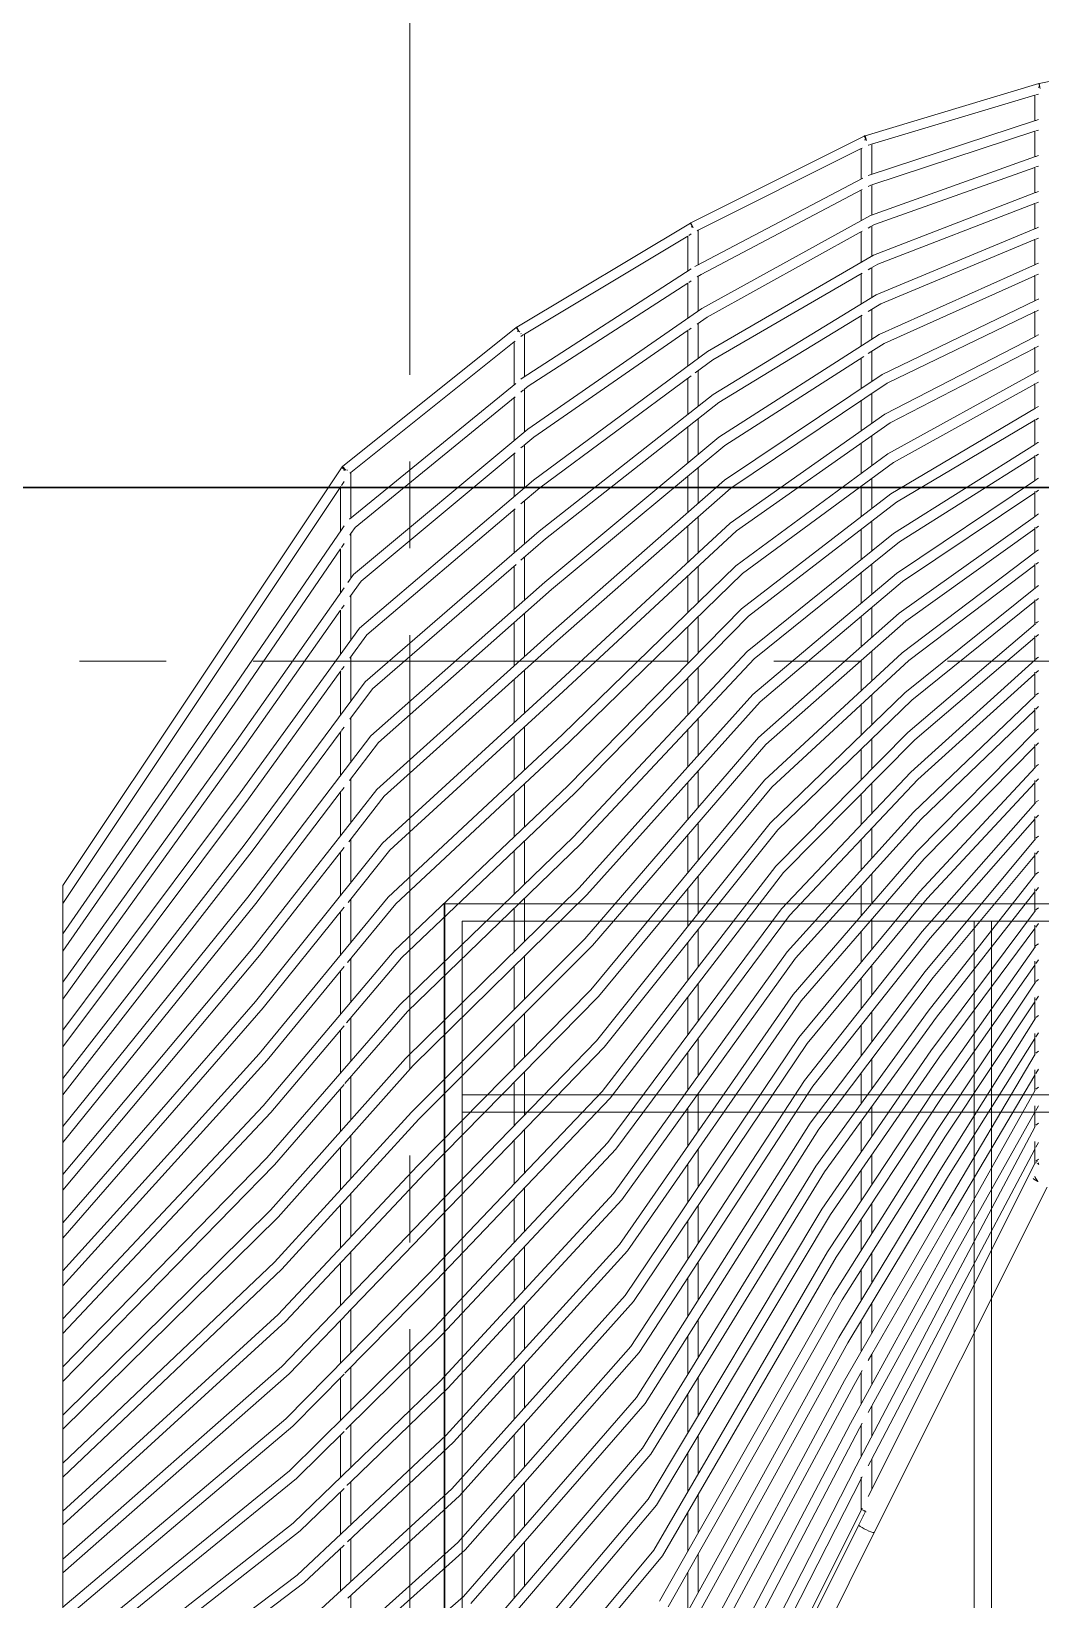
# Model space of a CAD drawing. Header units: millimetres. Extents: x 886808 to 1650903, y -1008069 to 230892.
# Drawn here: x 1040581 to 1043488, y -402987 to -398468 of the extents above; entities that cross this region are included whole.
import ezdxf

# ---------------------------------------------------------------- set-up
doc = ezdxf.new("R2010")
doc.units = ezdxf.units.MM
doc.linetypes.add('CENTER', pattern=[2, 1.25, -0.25, 0.25, -0.25])
doc.layers.get('0').update_dxf_attribs({"lineweight": 0})
for name, color, linetype, lineweight in [('03- Net Cua- 153', 153, 'Continuous', 9), ('8l NET TO', 8, 'Continuous', 9), ('A-Wall', 113, 'Continuous', 30), ('A_Dim', 8, 'Continuous', 5)]:
    doc.layers.add(name, color=color, linetype=linetype, lineweight=lineweight)

# ---------------------------------------------------------------- blocks, each defined once
blk = doc.blocks.new('A$C41046D4A')
at = {"transparency": 33554636}
for p, q in [((2812.2, 6563.8), (3312.2, 6663.8)), ((2310.9, 6413.4), (2811.5, 6563.6)), ((2809.9, 6553.1), (2810.4, 6553.1)), ((2810.4, 6553.1), (2814, 6553.1)), ((2810.9, 6563.4), (2814, 6553.1)), ((2811.5, 6563.6), (2812.2, 6563.8)), ((2812.2, 6563.8), (2814.3, 6553.2)), ((2814, 6553.1), (2814.3, 6553.2)), ((2814, 6553.1), (2815, 6549.8)), ((2814.3, 6553.2), (2815, 6549.8)), ((2329, 6389.1), (2800, 6530.4)), ((2800, 6456.5), (2800, 6530.4)), ((2800, 6530.4), (2800, 6530.4)), ((2802.9, 6531.2), (2810.4, 6533.5)), ((2815, 6549.8), (2815.1, 6549.2)), ((2815, 6549.8), (2815.2, 6549.2)), ((2319.6, 6299), (2802.2, 6457.2)), ((2330, 6272.3), (2800, 6426.4)), ((2800, 6352.8), (2800, 6426.7)), ((2802.9, 6457.4), (2810.4, 6459.9)), ((2802.9, 6427.3), (2810.4, 6429.8)), ((1808.6, 6162.5), (2308.6, 6412.5)), ((1830, 6141.3), (2300, 6376.3)), ((2300, 6376.3), (2302.9, 6377.8)), ((2300, 6376.3), (2300, 6289)), ((2308.6, 6412.5), (2309.7, 6413.1)), ((2308.6, 6412.5), (2315, 6399.8)), ((2309.7, 6413.1), (2310.9, 6413.4)), ((2309.7, 6401.9), (2310.4, 6402)), ((2310.4, 6402), (2313.2, 6402)), ((2310.9, 6413.4), (2315, 6399.8)), ((2319.6, 6386.1), (2320.3, 6386.5)), ((2320.3, 6386.5), (2327.1, 6388.5)), ((2330, 6302.4), (2330, 6389.4)), ((2326.5, 6184), (2802, 6353.5)), ((2802.9, 6353.8), (2810.4, 6356.5)), ((1824.3, 6038.8), (2304.9, 6291.6)), ((2338.4, 6157.8), (2800, 6322.3)), ((2800, 6249.1), (2800, 6323)), ((2802.9, 6323.4), (2810.4, 6326)), ((1838.9, 6014.1), (2302.9, 6258.2)), ((2300, 6256.7), (2300, 6169.4)), ((2300, 6256.7), (2300, 6256.7)), ((2319.6, 6267), (2327.1, 6271)), ((2330, 6185.3), (2330, 6272.4)), ((2334.9, 6069.5), (2801.9, 6249.8)), ((2802.9, 6250.2), (2810.4, 6253.1)), ((2347.4, 6043.5), (2800, 6218.3)), ((2800, 6145.4), (2800, 6219.2)), ((2802.9, 6219.4), (2810.4, 6222.3)), ((1307.7, 5862), (1807.7, 6162)), ((1807.7, 6162), (1808.1, 6162.3)), ((1807.7, 6162), (1815, 6149.8)), ((1808.1, 6162.3), (1808.6, 6162.5)), ((1808.6, 6162.5), (1815, 6149.8)), ((1809.7, 6151.2), (1810.4, 6151.2)), ((1810.3, 6149.8), (1810.4, 6149.8)), ((1810.4, 6151.2), (1812.6, 6151.2)), ((1815, 6149.8), (1815.8, 6148.4)), ((1815, 6149.8), (1815.7, 6148.4)), ((1840.6, 5915.3), (2326.5, 6184)), ((2319.6, 6147.4), (2327.1, 6151.6)), ((2329.1, 6152.7), (2338.4, 6157.8)), ((2330, 6066.6), (2330, 6153.1)), ((2343.2, 5954.9), (2801.8, 6146.2)), ((2802.9, 6146.6), (2810.4, 6149.8)), ((1330, 5842.1), (1800, 6124.1)), ((1800, 6124.1), (1800.7, 6124.5)), ((1800, 6023), (1800, 6124.1)), ((1802.9, 6125.9), (1810.4, 6130.4)), ((1827.1, 6139.9), (1830, 6141.3)), ((1830, 6041.8), (1830, 6141.3)), ((1855.8, 5890.9), (2302.9, 6138.1)), ((2300, 6136.6), (2300, 6049.2)), ((2356.5, 5929.2), (2800, 6114.2)), ((2800, 6041.8), (2800, 6115.4)), ((2802.9, 6115.4), (2810.4, 6118.5)), ((1856.9, 5791.8), (2334.9, 6069.5)), ((1323.2, 5714.7), (1810.4, 6029.7)), ((1821, 6036.6), (1824.3, 6038.8)), ((1827.1, 6006.5), (1838.9, 6014.1)), ((1872.8, 5767.7), (2302.9, 6017.6)), ((2300, 6015.9), (2300, 5928.6)), ((2319.6, 6027.3), (2327.1, 6031.7)), ((2327.8, 6032.1), (2347.4, 6043.5)), ((2330, 5946.9), (2330, 6033.4)), ((2351.5, 5840.3), (2801.7, 6042.5)), ((2365.4, 5814.9), (2800, 6010.1)), ((2800, 5938.1), (2800, 6011.6)), ((2802.9, 6043.1), (2810.4, 6046.4)), ((2802.9, 6011.4), (2810.4, 6014.7)), ((1340.1, 5691.6), (1800, 5989)), ((1800, 5887.1), (1800, 5989)), ((1802.9, 5990.8), (1810.4, 5995.7)), ((1830, 5907.9), (1830, 6008.4)), ((1873.2, 5668.2), (2343.2, 5954.9)), ((2319.6, 5906.7), (2356.5, 5929.2)), ((2359.8, 5725.7), (2801.6, 5938.9)), ((2802.9, 5939.5), (2810, 5943)), ((2810, 5943), (2810.4, 5943.1)), ((1339.6, 5567.9), (1840.6, 5915.3)), ((1827.1, 5871), (1855.8, 5890.9)), ((1889.8, 5644.6), (2302.9, 5896.5)), ((2300, 5894.8), (2300, 5807.4)), ((2330, 5826.6), (2330, 5913.1)), ((2374.4, 5700.6), (2800, 5906)), ((2800, 5834.5), (2800, 5907.7)), ((2802.9, 5907.3), (2810.4, 5911)), ((806.1, 5460.9), (1306.1, 5860.9)), ((1306.1, 5860.9), (1306.8, 5861.5)), ((1306.1, 5860.9), (1315, 5849.8)), ((1306.8, 5861.5), (1307.7, 5862)), ((1307.7, 5862), (1315, 5849.8)), ((1309.6, 5850.7), (1310.4, 5850.8)), ((1310, 5849.8), (1310.4, 5849.8)), ((1310.4, 5850.8), (1312.4, 5850.8)), ((1315, 5849.8), (1316.2, 5848.3)), ((1315, 5849.8), (1315.9, 5848.2)), ((1319.6, 5849.8), (1319.7, 5849.8)), ((1319.6, 5844), (1320.5, 5842.9)), ((1319.6, 5835.2), (1323.2, 5838)), ((1323.2, 5838), (1327.1, 5840.4)), ((1328.7, 5841.3), (1330, 5842.1)), ((1330, 5719.1), (1330, 5842.1)), ((1357.1, 5545.1), (1801.7, 5853.4)), ((1800, 5749.7), (1800, 5852.2)), ((1802.9, 5854.2), (1810.4, 5859.4)), ((1830, 5771.9), (1830, 5873)), ((1889.5, 5544.7), (2351.5, 5840.3)), ((2368.1, 5611.1), (2801.6, 5835.3)), ((2802.9, 5836), (2809.7, 5839.5)), ((2809.7, 5839.5), (2810.4, 5839.8)), ((830, 5443.5), (1300, 5819.5)), ((1300, 5819.5), (1302.9, 5821.8)), ((1300, 5695.8), (1300, 5819.5)), ((1356, 5421.1), (1856.9, 5791.8)), ((2319.6, 5785.6), (2365.4, 5814.9)), ((2330, 5705.7), (2330, 5792.2)), ((2383.4, 5586.4), (2800, 5801.8)), ((2800, 5730.9), (2800, 5803.9)), ((2802.9, 5803.3), (2810.4, 5807.2)), ((1821.7, 5729.9), (1872.8, 5767.7)), ((1906.8, 5521.4), (2307, 5777.5)), ((2300, 5773), (2300, 5685.6)), ((825.5, 5308.3), (1304.6, 5699.5)), ((1319.6, 5711.8), (1323.2, 5714.7)), ((1374, 5398.6), (1810.4, 5721.5)), ((1800, 5610.7), (1800, 5713.9)), ((1830, 5634.3), (1830, 5736.1)), ((1905.8, 5421.2), (2359.8, 5725.7)), ((1923.8, 5398.3), (2374.4, 5700.6)), ((2376.3, 5496.5), (2801.5, 5731.7)), ((2392.3, 5472.1), (2800, 5697.7)), ((2800, 5627.3), (2800, 5700)), ((2802.9, 5732.5), (2809.3, 5736)), ((2802.9, 5699.2), (2810.4, 5703.4)), ((2809.3, 5736), (2810.4, 5736.5)), ((842.4, 5285.1), (1302.9, 5661.1)), ((1300, 5534.9), (1300, 5658.8)), ((1300, 5658.8), (1300, 5658.8)), ((1319.6, 5674.8), (1327.1, 5681)), ((1330, 5683.3), (1340.1, 5691.6)), ((1330, 5683.3), (1330, 5683.3)), ((1330, 5559.9), (1330, 5683.3)), ((1372.4, 5274.3), (1873.2, 5668.2)), ((2300, 5651.3), (2300, 5563.3)), ((2330, 5584.4), (2330, 5671.4)), ((1390.9, 5252.1), (1889.8, 5644.6)), ((1922.2, 5297.6), (2368.1, 5611.1)), ((2384.6, 5381.9), (2801.5, 5628.2)), ((2802.9, 5629), (2808.9, 5632.5)), ((2808.9, 5632.5), (2810.4, 5633.2)), ((837.7, 5149.7), (1339.6, 5567.9)), ((1800, 5470.1), (1800, 5573.9)), ((1830, 5495.1), (1830, 5597.5)), ((1940.7, 5275.2), (2383.4, 5586.4)), ((2401.2, 5357.9), (2800, 5593.5)), ((2800, 5523.7), (2800, 5596)), ((2802.9, 5595.2), (2810.4, 5599.6)), ((1319.6, 5513.9), (1327.1, 5520.1)), ((1328.5, 5521.2), (1357.1, 5545.1)), ((1330, 5399), (1330, 5522.8)), ((1388.8, 5127.4), (1889.5, 5544.7)), ((1407.9, 5105.6), (1906.8, 5521.4)), ((2300, 5527.8), (2300, 5440.3)), ((2330, 5462.4), (2330, 5548.8)), ((2392.9, 5267.3), (2801.4, 5524.6)), ((2802.9, 5525.6), (2808.4, 5529.1)), ((2808.4, 5529.1), (2810.4, 5530)), ((859.1, 5130.1), (1302.9, 5499.9)), ((1300, 5373.5), (1300, 5497.8)), ((1938.6, 5174.1), (2376.3, 5496.5)), ((1957.7, 5152), (2392.3, 5472.1)), ((2410.1, 5243.7), (2800, 5489.2)), ((2800, 5420.2), (2800, 5492.1)), ((2802.9, 5491), (2810.4, 5495.8)), ((0, 4253), (804.4, 5459.5)), ((815, 5449.8), (803.1, 5457.7)), ((804.4, 5459.5), (806.1, 5460.9)), ((806.1, 5460.9), (815, 5449.8)), ((809, 5450.4), (810.4, 5450.4)), ((809.2, 5449.8), (812.3, 5449.8)), ((810.4, 5450.4), (812.7, 5450.4)), ((818.6, 5449.8), (820, 5449.8)), ((827.1, 5441.2), (830, 5443.5)), ((830, 5311.9), (830, 5443.5)), ((1800, 5328.1), (1800, 5433)), ((1830, 5354.5), (1830, 5458)), ((2330, 5339.8), (2330, 5426.2)), ((2802.9, 5422.1), (2808, 5425.6)), ((2808, 5425.6), (2810.4, 5426.8)), ((0, 4201.6), (800.8, 5402.8)), ((800, 5273.9), (800, 5401.6)), ((802.9, 5405.9), (810.4, 5417.1)), ((854.3, 4994.7), (1356, 5421.1)), ((1319.6, 5352.4), (1374, 5398.6)), ((1405.2, 4980.6), (1905.8, 5421.2)), ((1424.8, 4959.1), (1923.8, 5398.3)), ((1955, 5050.6), (2384.6, 5381.9)), ((2300, 5404.1), (2300, 5316.7)), ((2401.1, 5152.6), (2801.4, 5421.2)), ((2419, 5129.4), (2800, 5385)), ((2800, 5316.7), (2800, 5388.1)), ((2802.9, 5386.9), (2810.4, 5391.9)), ((875.8, 4975.1), (1302.9, 5338.1)), ((1300, 5211.5), (1300, 5335.7)), ((1330, 5237.5), (1330, 5361.2)), ((1974.7, 5028.9), (2401.2, 5357.9)), ((802.9, 5278.1), (810.4, 5289)), ((1421.7, 4833.8), (1922.2, 5297.6)), ((1800, 5184.4), (1800, 5289.4)), ((1830, 5212.2), (1830, 5315.8)), ((2330, 5216.5), (2330, 5303)), ((2409.3, 5038), (2801.4, 5317.7)), ((2802.9, 5318.7), (2807.5, 5322.1)), ((2802.9, 5282.8), (2810.4, 5288.1)), ((2807.5, 5322.1), (2810.4, 5323.6)), ((489.2, 4820.1), (802.7, 5277.9)), ((827.1, 5262.8), (830, 5267)), ((830, 5267), (842.4, 5285.1)), ((830, 5138.7), (830, 5267)), ((871, 4839.8), (1372.4, 5274.3)), ((1319.6, 5190.3), (1390.9, 5252.1)), ((1441.6, 4812.6), (1940.7, 5275.2)), ((1971.4, 4927), (2392.9, 5267.3)), ((1991.6, 4905.8), (2410.1, 5243.7)), ((2300, 5279.8), (2300, 5192.3)), ((2427.9, 5015.2), (2800, 5280.7)), ((2800, 5213.2), (2800, 5284.2)), ((512.9, 4803.9), (800, 5223.2)), ((800, 5096.1), (800, 5223.3)), ((802.9, 5227.4), (810.4, 5238.3)), ((1330, 5075.5), (1330, 5199.8)), ((2417.6, 4923.3), (2801.4, 5214.3)), ((2802.9, 5215.4), (2807.1, 5218.6)), ((2807.1, 5218.6), (2810.4, 5220.4)), ((892.5, 4820.1), (1306, 5178.5)), ((1300, 5049), (1300, 5173.8)), ((1438.1, 4687), (1938.6, 5174.1)), ((1458.5, 4666.1), (1957.7, 5152)), ((1830, 5068.4), (1830, 5172.5)), ((1987.8, 4803.5), (2401.1, 5152.6)), ((2300, 5154.7), (2300, 5067.2)), ((2330, 5092.6), (2330, 5179)), ((2436.8, 4901), (2800, 5176.4)), ((2800, 5109.8), (2800, 5180.2)), ((2802.9, 5178.6), (2810.4, 5184.2)), ((500.2, 4669.9), (810.4, 5110.8)), ((821.4, 5126.5), (837.7, 5149.7)), ((827.1, 5084.7), (859.1, 5130.1)), ((887.7, 4684.8), (1388.8, 5127.4)), ((1800, 5039.2), (1800, 5144.7)), ((2008.6, 4782.7), (2419, 5129.4)), ((2425.8, 4808.7), (2801.4, 5110.9)), ((2802.9, 5112.1), (2806.6, 5115.1)), ((2806.6, 5115.1), (2810.4, 5117.2)), ((802.9, 5050.2), (810.4, 5060.9)), ((830, 4961), (830, 5088.8)), ((909.2, 4665.1), (1407.9, 5105.6)), ((2445.6, 4786.8), (2800, 5072)), ((2800, 5006.3), (2800, 5076.1)), ((2802.9, 5074.3), (2810.4, 5080.4)), ((523.8, 4653.4), (800, 5046.1)), ((800, 4919.5), (800, 5046.1)), ((1330, 4912.9), (1330, 5036.9)), ((1454.6, 4540.1), (1955, 5050.6)), ((1475.4, 4519.6), (1974.7, 5028.9)), ((1830, 4923.1), (1830, 5027.7)), ((2004.3, 4680), (2409.3, 5038)), ((2300, 5028.9), (2300, 4941.3)), ((2330, 4967.9), (2330, 5054.2)), ((511.3, 4519.8), (854.3, 4994.7)), ((827.1, 4907.8), (875.8, 4975.1)), ((904.3, 4529.8), (1405.2, 4980.6)), ((1300, 4885.9), (1300, 5010.4)), ((1800, 4892.5), (1800, 4998.5)), ((2025.5, 4659.6), (2427.9, 5015.2)), ((2434.1, 4694), (2801.4, 5007.5)), ((2800, 4902.9), (2800, 4972.1)), ((2802.9, 5008.8), (2806.2, 5011.6)), ((2802.9, 4970.1), (2810.4, 4976.5)), ((2806.2, 5011.6), (2810.4, 5014.1)), ((925.8, 4510.1), (1424.8, 4959.1)), ((1471.1, 4393.3), (1971.4, 4927)), ((2330, 4842.3), (2330, 4928.7)), ((2454.5, 4672.7), (2800, 4967.6)), ((802.9, 4874.2), (810.4, 4884.6)), ((830, 4784.5), (830, 4911.8)), ((1492.2, 4373.1), (1991.6, 4905.8)), ((1830, 4776.2), (1830, 4881.3)), ((2020.8, 4556.4), (2417.6, 4923.3)), ((2042.4, 4536.4), (2436.8, 4901)), ((2300, 4902.2), (2300, 4814.6)), ((2442.4, 4579.3), (2801.4, 4904.2)), ((2802.9, 4905.5), (2805.7, 4908.1)), ((2805.7, 4908.1), (2810.4, 4910.9)), ((522.2, 4369.6), (871, 4839.8)), ((534.6, 4502.8), (800.8, 4871.4)), ((800, 4744), (800, 4870.2)), ((1300, 4722.3), (1300, 4846.9)), ((1330, 4749.8), (1330, 4873.9)), ((1800, 4744.2), (1800, 4850.7)), ((2463.3, 4558.5), (2800, 4863.1)), ((2800, 4799.5), (2800, 4868.1)), ((2802.9, 4865.7), (2810.4, 4872.5)), ((0, 4114), (489.2, 4820.1)), ((0, 4063.7), (512.9, 4803.9)), ((827.1, 4732.1), (892.5, 4820.1)), ((921, 4374.8), (1421.7, 4833.8)), ((942.5, 4355.1), (1441.6, 4812.6)), ((1487.6, 4246.5), (1987.8, 4803.5)), ((2037.2, 4432.9), (2425.8, 4808.7)), ((2330, 4716), (2330, 4802.3)), ((2450.6, 4464.6), (2801.4, 4800.9)), ((2802.9, 4802.3), (2805.3, 4804.6)), ((2805.3, 4804.6), (2810.4, 4807.7)), ((1509.1, 4226.5), (2008.6, 4782.7)), ((2059.4, 4413.3), (2445.6, 4786.8)), ((2300, 4774.6), (2300, 4687)), ((2472.1, 4444.3), (2800, 4758.6)), ((2800, 4696.1), (2800, 4764)), ((2802.9, 4761.4), (2810.4, 4768.5)), ((802.9, 4699.3), (810.4, 4709.4)), ((830, 4609.1), (830, 4735.9)), ((1330, 4586), (1330, 4710.3)), ((1800, 4594.4), (1800, 4701.4)), ((1830, 4627.8), (1830, 4733.4)), ((2802.9, 4699), (2804.9, 4701.1)), ((2804.9, 4701.1), (2810.4, 4704.6)), ((0, 3975), (500.2, 4669.9)), ((533.2, 4219.4), (887.7, 4684.8)), ((545.4, 4352.3), (801.6, 4697.6)), ((800, 4569.7), (800, 4695.5)), ((825.8, 4555.7), (909.2, 4665.1)), ((937.6, 4219.8), (1438.1, 4687)), ((959.2, 4200.1), (1458.5, 4666.1)), ((1300, 4558), (1300, 4682.8)), ((1504.1, 4099.7), (2004.3, 4680)), ((1525.9, 4080), (2025.5, 4659.6)), ((2053.7, 4309.3), (2434.1, 4694)), ((2076.3, 4290.2), (2454.5, 4672.7)), ((2330, 4588.7), (2330, 4675)), ((2458.9, 4349.9), (2801.4, 4697.6)), ((2800, 4592.8), (2800, 4659.9)), ((2802.9, 4656.9), (2810.4, 4664.5)), ((0, 3925.8), (523.8, 4653.4)), ((2300, 4646), (2300, 4558.4)), ((2481, 4330.2), (2800, 4654)), ((1830, 4477.8), (1830, 4583.9)), ((2070.2, 4185.8), (2442.4, 4579.3)), ((2467.2, 4235.2), (2801.4, 4594.3)), ((2802.9, 4595.8), (2804.5, 4597.6)), ((2804.5, 4597.6), (2810.4, 4601.4)), ((0, 3836.2), (511.3, 4519.8)), ((544.1, 4069.1), (904.3, 4529.8)), ((556.2, 4201.7), (802.3, 4524.8)), ((800, 4396.4), (800, 4521.8)), ((802.9, 4525.6), (810.4, 4535.4)), ((830, 4434.8), (830, 4561.2)), ((954.3, 4064.8), (1454.6, 4540.1)), ((975.8, 4045), (1475.4, 4519.6)), ((1330, 4421.8), (1330, 4546.2)), ((1520.6, 3952.8), (2020.8, 4556.4)), ((1542.7, 3933.4), (2042.4, 4536.4)), ((1800, 4443), (1800, 4550.4)), ((2093.2, 4167.1), (2463.3, 4558.5)), ((2330, 4460.5), (2330, 4548.5)), ((2489.8, 4216), (2800, 4549.3)), ((2800, 4489.4), (2800, 4555.8)), ((2802.9, 4552.4), (2810.4, 4560.4)), ((0, 3788.1), (534.6, 4502.8)), ((823.6, 4379.3), (925.8, 4510.1)), ((1300, 4393.3), (1300, 4518.2)), ((2300, 4518.1), (2300, 4428.8)), ((2475.5, 4120.5), (2801.4, 4491)), ((2802.9, 4492.6), (2804.1, 4494.1)), ((2804.1, 4494.1), (2810.4, 4498.3)), ((1537.1, 3806), (2037.2, 4432.9)), ((1830, 4326.2), (1830, 4432.8)), ((2086.7, 4062.3), (2450.6, 4464.6)), ((2110.1, 4044), (2472.1, 4444.3)), ((2498.6, 4101.9), (2800, 4444.5)), ((2800, 4386), (2800, 4451.7)), ((2802.9, 4447.8), (2810.4, 4456.3)), ((830, 4261.5), (830, 4387.5)), ((970.9, 3909.8), (1471.1, 4393.3)), ((1559.6, 3786.9), (2059.4, 4413.3)), ((1800, 4290), (1800, 4398)), ((2300, 4385.8), (2300, 4298.1)), ((2330, 4331.2), (2330, 4417.5)), ((2483.9, 4005.8), (2801.5, 4387.8)), ((2802.9, 4389.5), (2803.8, 4390.6)), ((2803.8, 4390.6), (2810.4, 4395.1)), ((0, 3697.5), (522.2, 4369.6)), ((0, 3650.4), (545.4, 4352.3)), ((555.1, 3918.9), (921, 4374.8)), ((567, 4051.1), (810.4, 4362.4)), ((800, 4224.1), (800, 4349.2)), ((821.8, 4204.6), (942.5, 4355.1)), ((992.5, 3890), (1492.2, 4373.1)), ((1300, 4227.9), (1300, 4353)), ((1330, 4256.9), (1330, 4381.5)), ((2103.3, 3938.7), (2458.9, 4349.9)), ((2507.4, 3987.7), (2800, 4339.6)), ((2800, 4282.6), (2800, 4347.6)), ((2802.9, 4343), (2810.4, 4352.1)), ((1553.6, 3659.2), (2053.7, 4309.3)), ((2126.9, 3920.9), (2481, 4330.2)), ((1576.4, 3640.3), (2076.3, 4290.2)), ((1830, 4173.1), (1830, 4280.1)), ((2300, 4254), (2300, 4166.2)), ((2330, 4200.9), (2330, 4287.2)), ((2492.2, 3891.1), (2801.5, 4284.5)), ((2802.9, 4286.3), (2803.5, 4287.1)), ((2802.9, 4238.2), (2810.4, 4247.7)), ((2803.5, 4287.1), (2810.4, 4291.9)), ((0, 3558.8), (533.2, 4219.4)), ((566, 3768.6), (937.6, 4219.8)), ((830, 4089.2), (830, 4214.9)), ((987.6, 3754.8), (1487.6, 4246.5)), ((1009.2, 3734.9), (1509.1, 4226.5)), ((1330, 4091.5), (1330, 4216.2)), ((1800, 4135.5), (1800, 4243.9)), ((2119.8, 3815.2), (2467.2, 4235.2)), ((2143.8, 3797.7), (2489.8, 4216)), ((2516.2, 3873.6), (2800, 4234.6)), ((2800, 4179.2), (2800, 4243.4)), ((0, 3512.7), (556.2, 4201.7)), ((577.7, 3900.5), (810.4, 4190.4)), ((800, 4052.7), (800, 4177.5)), ((820.3, 4031.4), (959.2, 4200.1)), ((1300, 4062), (1300, 4187.2)), ((1570.2, 3512.4), (2070.2, 4185.8)), ((1593.2, 3493.8), (2093.2, 4167.1)), ((2500.6, 3776.4), (2801.4, 4181.2)), ((2802.9, 4183.1), (2803.2, 4183.6)), ((2803.2, 4183.6), (2810.4, 4188.7)), ((1830, 4018.5), (1830, 4125.9)), ((2136.3, 3691.6), (2475.5, 4120.5)), ((2300, 4120.9), (2300, 4033.1)), ((2330, 4069.3), (2330, 4155.6)), ((2525, 3759.4), (2800, 4129.4)), ((2800, 4075.8), (2800, 4139.3)), ((2802.9, 4133.2), (2810.4, 4143.3)), ((0, 3420.2), (544.1, 4069.1)), ((1004.3, 3599.8), (1504.1, 4099.7)), ((1025.8, 3579.9), (1525.9, 4080)), ((1800, 3979.5), (1800, 4088.3)), ((2160.7, 3674.6), (2498.6, 4101.9)), ((2509, 3661.7), (2801.4, 4077.8)), ((2802.9, 4079.8), (2803, 4080.1)), ((2803, 4080.1), (2810.4, 4085.4)), ((0, 3375), (567, 4051.1)), ((576.9, 3618.4), (954.3, 4064.8)), ((816.9, 3857), (975.8, 4045)), ((830, 3917.8), (830, 4043.2)), ((1300, 3895.6), (1300, 4022.2)), ((1330, 3925.6), (1330, 4051.7)), ((1586.7, 3365.6), (2086.7, 4062.3)), ((1610, 3347.2), (2110.1, 4044)), ((2330, 3936.5), (2330, 4022.8)), ((2533.9, 3645.3), (2800, 4024)), ((2800, 3972.3), (2800, 4035.1)), ((2802.9, 4028.1), (2810.4, 4038.7)), ((588.4, 3749.9), (810.4, 4019.4)), ((800, 3882.3), (800, 4006.8)), ((2152.9, 3568.1), (2483.9, 4005.8)), ((2177.5, 3551.5), (2507.4, 3987.7)), ((2300, 3986.6), (2300, 3898.6)), ((2802.9, 3976.6), (2810.4, 3982.1)), ((1020.9, 3444.8), (1520.6, 3952.8)), ((1042.5, 3424.8), (1542.7, 3933.4)), ((1603.2, 3218.8), (2103.3, 3938.7)), ((1830, 3862.3), (1830, 3970.1)), ((2517.5, 3547), (2801.4, 3974.3)), ((2802.9, 3922.7), (2810.4, 3934)), ((0, 3281.6), (555.1, 3918.9)), ((0, 3237.3), (577.7, 3900.5)), ((587.8, 3468.1), (970.9, 3909.8)), ((812.5, 3682.4), (992.5, 3890)), ((1626.8, 3200.7), (2126.9, 3920.9)), ((1800, 3821.9), (1800, 3931.1)), ((2169.4, 3444.6), (2492.2, 3891.1)), ((2330, 3802.3), (2330, 3888.7)), ((2542.7, 3531.1), (2800, 3918.4)), ((2800, 3868.7), (2800, 3930.9)), ((599.1, 3599.3), (810.4, 3849.3)), ((830, 3747.3), (830, 3872.5)), ((1300, 3728.6), (1300, 3855.5)), ((1330, 3759.1), (1330, 3885.5)), ((2194.4, 3428.4), (2516.2, 3873.6)), ((2300, 3850.8), (2300, 3762.7)), ((2525.9, 3432.3), (2801.3, 3870.8)), ((2802.9, 3873.2), (2810.4, 3878.8)), ((800, 3712.8), (800, 3837)), ((1037.6, 3289.8), (1537.1, 3806)), ((1619.8, 3072), (2119.8, 3815.2)), ((1643.5, 3054.1), (2143.8, 3797.7)), ((1830, 3704.6), (1830, 3812.7)), ((2551.5, 3417), (2800, 3812.6)), ((2800, 3765), (2800, 3826.7)), ((2802.9, 3817.2), (2810.4, 3829.1)), ((0, 3143.1), (566, 3768.6)), ((598.7, 3317.8), (987.6, 3754.8)), ((1059.1, 3269.8), (1559.6, 3786.9)), ((1800, 3662.8), (1800, 3772.3)), ((2185.9, 3321), (2500.6, 3776.4)), ((2211.2, 3305.2), (2525, 3759.4)), ((2330, 3666.7), (2330, 3753.1)), ((2534.4, 3317.6), (2801.2, 3767.1)), ((2802.9, 3769.7), (2810.4, 3775.4)), ((0, 3099.6), (588.4, 3749.9)), ((620.4, 3298), (1009.2, 3734.9)), ((1330, 3592), (1330, 3717.2)), ((2300, 3713.4), (2300, 3625.2)), ((2560.4, 3302.8), (2800, 3706.5)), ((2800, 3661.2), (2800, 3722.5)), ((2802.9, 3711.4), (2810.4, 3724)), ((609.7, 3448.6), (810.4, 3680)), ((800, 3544), (800, 3668)), ((830, 3577.7), (830, 3702.6)), ((1300, 3561), (1300, 3686.7)), ((1636.4, 2925.2), (2136.3, 3691.6)), ((1660.3, 2907.5), (2160.7, 3674.6)), ((2202.5, 3197.5), (2509, 3661.7)), ((2543, 3202.9), (2801.1, 3663.1)), ((2802.9, 3666.2), (2810.4, 3672)), ((0, 3004.5), (576.9, 3618.4)), ((1054.2, 3134.8), (1553.6, 3659.2)), ((1075.8, 3114.7), (1576.4, 3640.3)), ((1830, 3545.3), (1830, 3653.8)), ((2228, 3182.1), (2533.9, 3645.3)), ((2330, 3529.5), (2330, 3616)), ((2800, 3557.3), (2800, 3618.3)), ((2802.9, 3605.3), (2810.4, 3618.7)), ((0, 2961.9), (599.1, 3599.3)), ((609.6, 3167.5), (1004.3, 3599.8)), ((631, 3147.4), (1025.8, 3579.9)), ((1800, 3502.1), (1800, 3612)), ((2300, 3574.5), (2300, 3486.1)), ((2569.2, 3188.7), (2800, 3600.2)), ((830, 3409), (830, 3533.6)), ((1330, 3424.4), (1330, 3549.7)), ((1652.9, 2778.4), (2152.9, 3568.1)), ((1677.1, 2761), (2177.5, 3551.5)), ((2219, 3074), (2517.5, 3547)), ((2244.8, 3059), (2542.7, 3531.1)), ((2551.5, 3088.1), (2800.9, 3559)), ((2802.9, 3562.7), (2810.4, 3568.6)), ((800, 3376.1), (800, 3499.9)), ((1070.9, 2979.8), (1570.2, 3512.4)), ((1092.4, 2959.6), (1593.2, 3493.8)), ((1300, 3392.9), (1300, 3518.7)), ((1830, 3384.4), (1830, 3493.3)), ((2578.1, 3074.5), (2800, 3493.5)), ((2800, 3453.2), (2800, 3515.2)), ((2802.9, 3498.9), (2810.4, 3513)), ((0, 2866), (587.8, 3468.1)), ((0, 2824.1), (609.7, 3448.6)), ((620.5, 3017.2), (1020.9, 3444.8)), ((1669.5, 2631.6), (2169.4, 3444.6)), ((1800, 3339.8), (1800, 3450.1)), ((2330, 3390.6), (2330, 3477.2)), ((2800, 3453.2), (2330, 2513.2)), ((2800, 3453.2), (2800.6, 3454.4)), ((2800.6, 3454.4), (2800.6, 3454.5)), ((2802.8, 3451.8), (2802.9, 3451.9)), ((2802.9, 3458.9), (2803, 3459.1)), ((2802.9, 3455.1), (2804.2, 3453.8)), ((2802.9, 3451.9), (2803, 3451.9)), ((2803, 3459.1), (2805.4, 3461.1)), ((2804.2, 3453.8), (2804.2, 3453.8)), ((2805.4, 3461.1), (2810.4, 3465)), ((2805.4, 3461.1), (2805.4, 3461)), ((2805.9, 3458.9), (2806.5, 3456.8)), ((2806.5, 3456.8), (2806.5, 3456.7)), ((2807.3, 3451.9), (2810.8, 3449.8)), ((2807.4, 3452.6), (2810.4, 3453.1)), ((2808.8, 3453), (2810.8, 3449.8)), ((2810.4, 3465), (2810.4, 3465.1)), ((2810.4, 3453.1), (2811.6, 3453.1)), ((2810.8, 3449.8), (2810.9, 3449.7)), ((2810.8, 3449.8), (2810.9, 3449.8)), ((2810.8, 3449.8), (2810.8, 3449.8)), ((2810.9, 3449.8), (2810.9, 3449.8)), ((2810.9, 3449.7), (2810.9, 3449.7)), ((641.6, 2996.7), (1042.5, 3424.8)), ((1693.8, 2614.4), (2194.4, 3428.4)), ((2235.5, 2950.4), (2525.9, 3432.3)), ((2261.5, 2935.8), (2551.5, 3417)), ((2300, 3433.8), (2300, 3345.2)), ((2794.7, 3408.7), (2796.9, 3406.6)), ((2796.9, 3406.6), (2808, 3399.9)), ((2799.8, 3415.4), (2800.8, 3411.4)), ((2800.8, 3411.4), (2808, 3399.9)), ((2806.5, 3400.8), (2806.9, 3401.6)), ((2807.1, 3400.4), (2807.3, 3400.9)), ((2808, 3399.9), (2808, 3399.8)), ((2808, 3399.8), (2808.1, 3399.7)), ((2808.1, 3399.8), (2808.9, 3399.4)), ((2808.1, 3399.8), (2808.1, 3399.8)), ((830, 3241), (830, 3365.4)), ((1087.5, 2824.8), (1586.7, 3365.6)), ((1109.1, 2804.6), (1610, 3347.2)), ((1300, 3224.2), (1300, 3350.2)), ((1330, 3256.2), (1330, 3381.7)), ((2337.4, 2388.8), (2835, 3384.1)), ((0, 2727.5), (598.7, 3317.8)), ((800, 3208.9), (800, 3332.5)), ((1686.1, 2484.8), (2185.9, 3321)), ((1710.6, 2467.8), (2211.2, 3305.2)), ((1830, 3222), (1830, 3331.3)), ((2252, 2826.9), (2534.4, 3317.6)), ((2330, 3249.9), (2330, 3336.6)), ((2330, 2902.5), (2560.4, 3302.8)), ((0, 2686.3), (620.4, 3298)), ((631.4, 2866.9), (1037.6, 3289.8)), ((810.6, 3011), (1059.1, 3269.8)), ((1800, 3176.1), (1800, 3286.7)), ((2300, 3291.2), (2300, 3202.4)), ((1104.2, 2669.8), (1603.2, 3218.8)), ((1330, 3087.5), (1330, 3213.1)), ((0, 2589), (609.6, 3167.5)), ((800, 3042.5), (800, 3165.9)), ((830, 3073.7), (830, 3197.9)), ((1125.7, 2649.5), (1626.8, 3200.7)), ((1300, 3055), (1300, 3181.1)), ((1702.6, 2338.1), (2202.5, 3197.5)), ((1727.4, 2321.3), (2228, 3182.1)), ((1830, 3058.1), (1830, 3167.7)), ((2268.6, 2703.4), (2543, 3202.9)), ((2319.6, 2734.3), (2569.2, 3188.7)), ((2330, 3107.2), (2330, 3194)), ((0, 2548.5), (631, 3147.4)), ((642.3, 2716.6), (1054.2, 3134.8)), ((1800, 3010.7), (1800, 3121.7)), ((2300, 3146.5), (2300, 3057.4)), ((812.8, 2847.8), (1075.8, 3114.7)), ((1719.2, 2191.3), (2219, 3074)), ((2285.1, 2579.9), (2551.5, 3088.1)), ((2328.2, 2597.7), (2578.1, 3074.5)), ((830, 2907.2), (830, 3031.2)), ((1120.9, 2514.8), (1619.8, 3072)), ((1142.4, 2494.5), (1643.5, 3054.1)), ((1330, 2918.2), (1330, 3043.9)), ((1744.1, 2174.7), (2244.8, 3059)), ((2330, 2962.4), (2330, 3049.4)), ((0, 2450.5), (620.5, 3017.2)), ((0, 2410.7), (641.6, 2996.7)), ((652.2, 2846.1), (800, 3000)), ((800, 3000), (810.4, 3010.8)), ((800, 2876.8), (800, 3000)), ((1300, 2885.2), (1300, 3011.4)), ((1830, 2892.6), (1830, 3002.5)), ((2300, 2999.6), (2300, 2910.2)), ((653.1, 2566.3), (1070.9, 2979.8)), ((815.7, 2685.8), (1092.4, 2959.6)), ((1735.8, 2044.5), (2235.5, 2950.4)), ((1800, 2843.9), (1800, 2955.1)), ((1137.5, 2359.9), (1636.4, 2925.2)), ((1159, 2339.4), (1660.3, 2907.5)), ((1812.5, 2121.8), (2261.5, 2935.8)), ((2319.6, 2884.5), (2330, 2902.5)), ((2330, 2815.2), (2330, 2902.5)), ((0, 2311.9), (631.4, 2866.9)), ((830, 2741.4), (830, 2865.2)), ((1330, 2748.4), (1330, 2874.2)), ((2278.3, 2812.7), (2302.9, 2855.4)), ((2300, 2850.4), (2300, 2760.6)), ((2319.5, 2884.3), (2319.6, 2884.5)), ((0, 2272.8), (652.2, 2846.1)), ((662.8, 2695.5), (810.4, 2845.3)), ((664, 2416), (1087.5, 2824.8)), ((800, 2711.7), (800, 2834.8)), ((830, 2535.2), (1109.1, 2804.6)), ((1300, 2714.9), (1300, 2841.2)), ((1752.4, 1897.8), (2252, 2826.9)), ((1821.6, 1963.4), (2278.3, 2812.7)), ((1830, 2725.6), (1830, 2835.8)), ((1154.2, 2204.9), (1652.9, 2778.4)), ((1175.7, 2184.3), (1677.1, 2761)), ((1800, 2675.4), (1800, 2787)), ((0, 2173.4), (642.3, 2716.6)), ((2330, 2665.6), (2330, 2753.2)), ((0, 2134.8), (662.8, 2695.5)), ((673.4, 2544.9), (810.4, 2680.4)), ((674.9, 2265.7), (1104.2, 2669.8)), ((800, 2547.3), (800, 2670.2)), ((830, 2576.2), (830, 2699.9)), ((1300, 2544), (1300, 2670.5)), ((1330, 2578), (1330, 2704)), ((1769, 1751), (2268.6, 2703.4)), ((1826.3, 1796), (2295, 2689.5)), ((1830, 2557.1), (1830, 2667.6)), ((2295, 2689.5), (2302.9, 2703.8)), ((2300, 2698.6), (2300, 2699.6)), ((2300, 2698.6), (2300, 2608.4)), ((820.5, 2362.1), (1125.7, 2649.5)), ((1170.9, 2049.9), (1669.5, 2631.6)), ((1192.3, 2029.3), (1693.8, 2614.4)), ((1800, 2505.5), (1800, 2617.4)), ((1814.9, 1661.5), (2285.1, 2579.9)), ((2319.6, 2581.4), (2327.1, 2595.7)), ((2330, 2513.2), (2330, 2601.2)), ((0, 2034.8), (653.1, 2566.3)), ((0, 1996.9), (673.4, 2544.9)), ((819.6, 2525.2), (830, 2535.2)), ((830, 2411.7), (830, 2535.2)), ((1330, 2407), (1330, 2533.2)), ((1827.1, 1619.9), (2302.9, 2549)), ((2300, 2543.4), (2300, 2548)), ((2300, 2543.4), (2300, 2453.2)), ((684, 2394.2), (810.4, 2516.2)), ((685.9, 2115.4), (1120.9, 2514.8)), ((800, 2383.4), (800, 2506.2)), ((819.3, 2524.8), (819.6, 2525.2)), ((821.5, 2199.8), (1142.4, 2494.5)), ((1300, 2372.5), (1300, 2499.2)), ((1830, 2386.9), (1830, 2497.8)), ((2319.6, 2492.5), (2330, 2513.2)), ((2319.6, 2492.5), (2319.6, 2492.5)), ((1187.6, 1894.9), (1686.1, 2484.8)), ((1209, 1874.2), (1710.6, 2467.8)), ((1800, 2334), (1800, 2446.2)), ((1823, 1499.2), (2302.9, 2458.9)), ((2292.6, 2410.7), (2311.9, 2449.3)), ((2301.6, 2456.3), (2302.9, 2455.1)), ((2302.9, 2458.9), (2302.9, 2459)), ((2304, 2454), (2304.2, 2453.8)), ((2304.2, 2454), (2304.2, 2453.9)), ((2304.2, 2453.8), (2304.2, 2453.8)), ((2304.3, 2453.8), (2307.1, 2452.2)), ((2307.1, 2452.2), (2307.1, 2452.2)), ((2307.1, 2451.6), (2310.4, 2452)), ((2307.7, 2451.7), (2310.9, 2449.8)), ((2310.4, 2447.6), (2310.1, 2447.6)), ((2310.4, 2452), (2311, 2452)), ((2311, 2447.6), (2310.4, 2447.6)), ((2310.9, 2449.8), (2311, 2449.7)), ((2311, 2449.9), (2311.1, 2449.8)), ((2311.1, 2449.7), (2311.9, 2449.3)), ((2311.2, 2449.8), (2314.4, 2448.2)), ((2311.9, 2449.3), (2314.4, 2448.1)), ((2311.9, 2449.3), (2311.9, 2449.3)), ((0, 1896.2), (664, 2416)), ((1822.6, 1470.7), (2292.6, 2410.7)), ((2292.7, 2410.7), (2292.6, 2410.7)), ((2292.6, 2410.7), (2292.6, 2410.7)), ((2292.7, 2410.7), (2293.3, 2410.1)), ((2293.3, 2410.1), (2294.8, 2408.7)), ((2294.8, 2408.6), (2296.9, 2406.6)), ((2296.9, 2406.6), (2297.1, 2406.5)), ((2297.1, 2406.6), (2297.2, 2406.5)), ((2297.2, 2406.5), (2302.7, 2403.3)), ((2302.7, 2403.1), (2308.1, 2399.8)), ((2305.7, 2438.9), (2306.4, 2438.4)), ((2308.1, 2399.8), (2308.3, 2399.7)), ((2308.4, 2399.9), (2308.6, 2399.8)), ((2308.6, 2399.8), (2315.3, 2396.5)), ((2315.3, 2396.3), (2322, 2393)), ((0, 1858.8), (684, 2394.2)), ((694.6, 2243.6), (810.4, 2352.6)), ((696.8, 1965.1), (1137.5, 2359.9)), ((830, 2247.7), (830, 2371.1)), ((1330, 2235.5), (1330, 2361.8)), ((1837.4, 1388.8), (2337.4, 2388.8)), ((2322, 2393), (2322.2, 2392.9)), ((2322.2, 2393.1), (2322.4, 2393)), ((2322.4, 2393), (2327.8, 2391)), ((2327.7, 2390.8), (2333.2, 2388.8)), ((2333.2, 2388.8), (2333.2, 2388.8)), ((2333.3, 2388.9), (2333.4, 2388.8)), ((2333.4, 2388.8), (2335.4, 2388.9)), ((2335.3, 2388.8), (2337.4, 2388.8)), ((800, 2220.2), (800, 2342.9)), ((822.7, 2038.1), (1159, 2339.4)), ((1204.2, 1740), (1702.6, 2338.1)), ((1225.6, 1719.2), (1727.4, 2321.3)), ((1300, 2200.5), (1300, 2327.3)), ((1830, 2215.3), (1830, 2326.4)), ((0, 1757.6), (674.9, 2265.7)), ((1800, 2160.9), (1800, 2273.4)), ((0, 1720.7), (694.6, 2243.6)), ((707.7, 1814.8), (1154.2, 2204.9)), ((830, 2084.4), (830, 2207.6))]:
    blk.add_line(p, q, dxfattribs=at)
blk.add_lwpolyline([(0, 0), (0, 4253)], dxfattribs=at)

msp = doc.modelspace()

# ---------------------------------------------------------------- linework, layer by layer
at = {"layer": '03- Net Cua- 153', "linetype": 'Continuous', "transparency": 33554636}
for points in [[(1041771.4, -400982.5), (1048921.4, -400982.5), (1048921.4, -404182.5), (1041771.4, -404182.5)], [(1041821.4, -401032.5), (1048871.4, -401032.5), (1048871.4, -404132.5), (1041821.4, -404132.5)], [(1043346.4, -401032.5), (1043296.4, -401032.5), (1043296.4, -404132.5), (1043346.4, -404132.5)], [(1041821.4, -401532.5), (1048871.4, -401532.5), (1048871.4, -401582.5), (1041821.4, -401582.5)]]:
    msp.add_lwpolyline(points, close=True, dxfattribs=at)
at = {"layer": '8l NET TO', "color": 251, "linetype": 'CENTER', "ltscale": 1000, "true_color": 0x636466, "transparency": 33554636}
for p, q in [((1041671.4, -415457.7), (1041671.4, -396873.3)), ((1013219.7, -400282.5), (1057280.6, -400282.5))]:
    msp.add_line(p, q, dxfattribs=at)
at = {"layer": 'A-Wall', "transparency": 33554636}
msp.add_line((1018491.4, -399782.5), (1048596.4, -399782.5), dxfattribs=at)
for points in [[(1048921.4, -403982.5), (1048921.4, -399782.5), (1027906.4, -399782.5)], [(1041771.4, -411982.5), (1041771.4, -400982.5)]]:
    msp.add_lwpolyline(points, dxfattribs=at)

# ---------------------------------------------------------------- block references
at = {"layer": 'A_Dim', "transparency": 33554636}
msp.add_blockref('A$C41046D4A', (1040671.4, -405182.5), dxfattribs=at)

doc.saveas('drawing.dxf')
